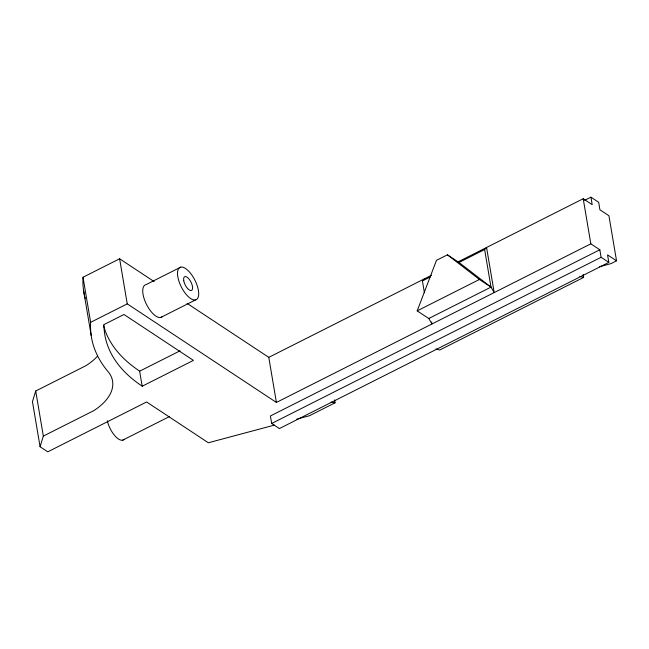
<?xml version="1.0" encoding="UTF-8"?>
<svg xmlns="http://www.w3.org/2000/svg" width="649" height="649" viewBox="0 0 649 649"><rect width="100%" height="100%" fill="white"/><g stroke="black" fill="none" stroke-linecap="round" stroke-linejoin="round"><path stroke-width="0.97" d="M97.464 356.204A61.971 33.302 -9.6 0 1 86.187 365.549L35.719 391.014L32.45 401.65L40.076 446.731L47.791 451.826L146.617 401.974L208.345 442.772L274.454 425.095M40.076 446.731L43.337 436.087L35.719 391.014M431.642 322.009L431.974 323.965L428.762 318.505L417.193 310.863L436.461 260.363L447.437 254.822L459.013 262.472L490.993 287.118L494.197 292.577L486.572 247.488L484.633 249.541L459.013 262.472M424.414 292.796L422.41 280.936L424.349 278.875M84.573 295.806A225.925 121.387 -9.6 0 1 83.015 277.245L119.619 258.781L154.17 281.617M180.763 267.128L145.984 284.668A18.075 7.601 63.2 0 0 146.715 304.843A18.075 7.601 63.2 0 0 162.404 316.517M43.337 436.087L93.813 410.63A61.971 33.302 -9.6 0 0 108.01 371.569A225.925 121.387 -9.6 0 1 90.633 322.326L127.245 303.87L276.409 402.445L590.833 243.829L599.83 249.776L601.104 257.288L608.819 262.391L279.386 428.575L271.671 423.473L270.406 415.96L599.83 249.776M160.676 317.499L195.446 299.96A18.075 7.601 63.2 0 0 191.049 273.927A18.075 7.601 63.2 0 0 177.818 276.75A18.075 7.601 63.2 0 0 195.446 299.96M180.089 350.801L139.632 371.204L142.172 386.236L193.418 360.39L123.975 314.505L104.027 324.557L104.01 327.137A212.361 114.046 -9.6 0 0 142.261 386.187M187.034 303.334L268.783 357.356L431.561 275.241M457.715 262.042L583.208 198.74L592.204 204.686L590.939 197.174L584.603 200.371M422.41 280.936L430.36 276.92M122.62 440.192L169.421 416.577M417.193 310.863L479.416 279.468L490.993 287.118L428.762 318.505M271.671 423.473L601.104 257.288M334.576 399.881L335.071 402.818L309.443 415.741L296.812 419.124M583.143 274.486L583.638 277.423L439.697 350.038L435.998 348.943M590.939 197.174L598.654 202.269L599.919 209.781L608.924 215.736L616.55 260.825L611.058 263.591L599.425 266.763M331.079 402.112L335.071 402.818M579.849 276.344L583.638 277.423M616.55 260.825L607.545 254.87L608.819 262.391M447.437 254.822L479.416 279.468M583.208 198.74L590.833 243.829M484.633 249.541L490.993 287.118M268.783 357.356L276.409 402.445M119.619 258.781L127.245 303.87M83.015 277.245L90.633 322.326M83.551 290.322L91.176 335.395M124.129 439.332A15.811 6.652 63.2 0 1 115.1 436.039A15.811 6.652 63.2 0 1 107.353 420.747M85.254 298.516A225.925 121.387 -9.6 0 1 84.792 296.715M139.722 371.155A212.361 114.046 -9.6 0 1 103.41 325.068M183.732 280.652A7.683 3.229 63.2 0 0 191.228 290.517A7.683 3.229 63.2 0 0 189.354 279.459A7.683 3.229 63.2 0 0 183.732 280.652"/></g></svg>
